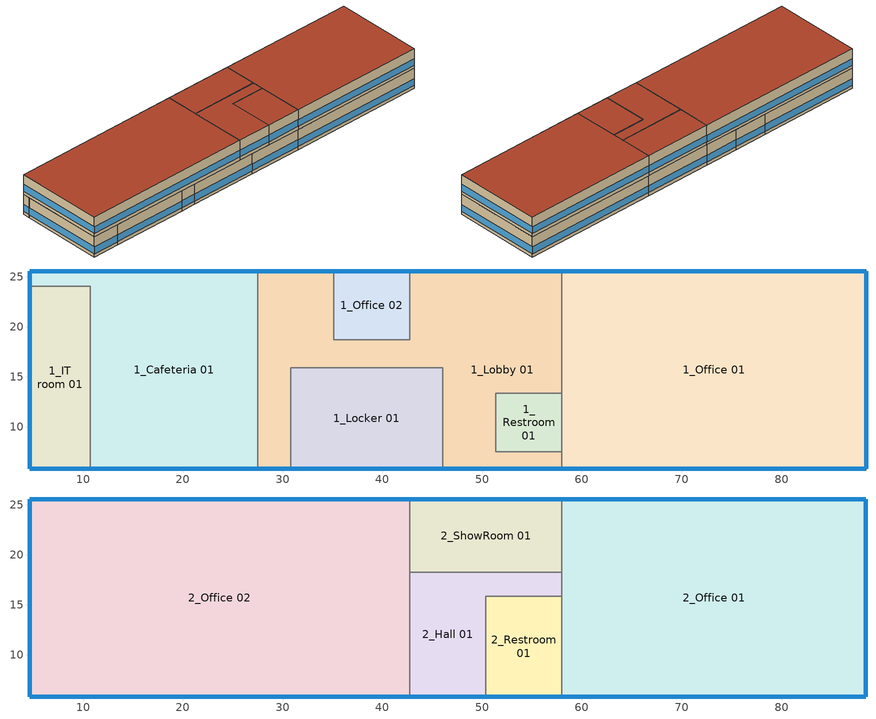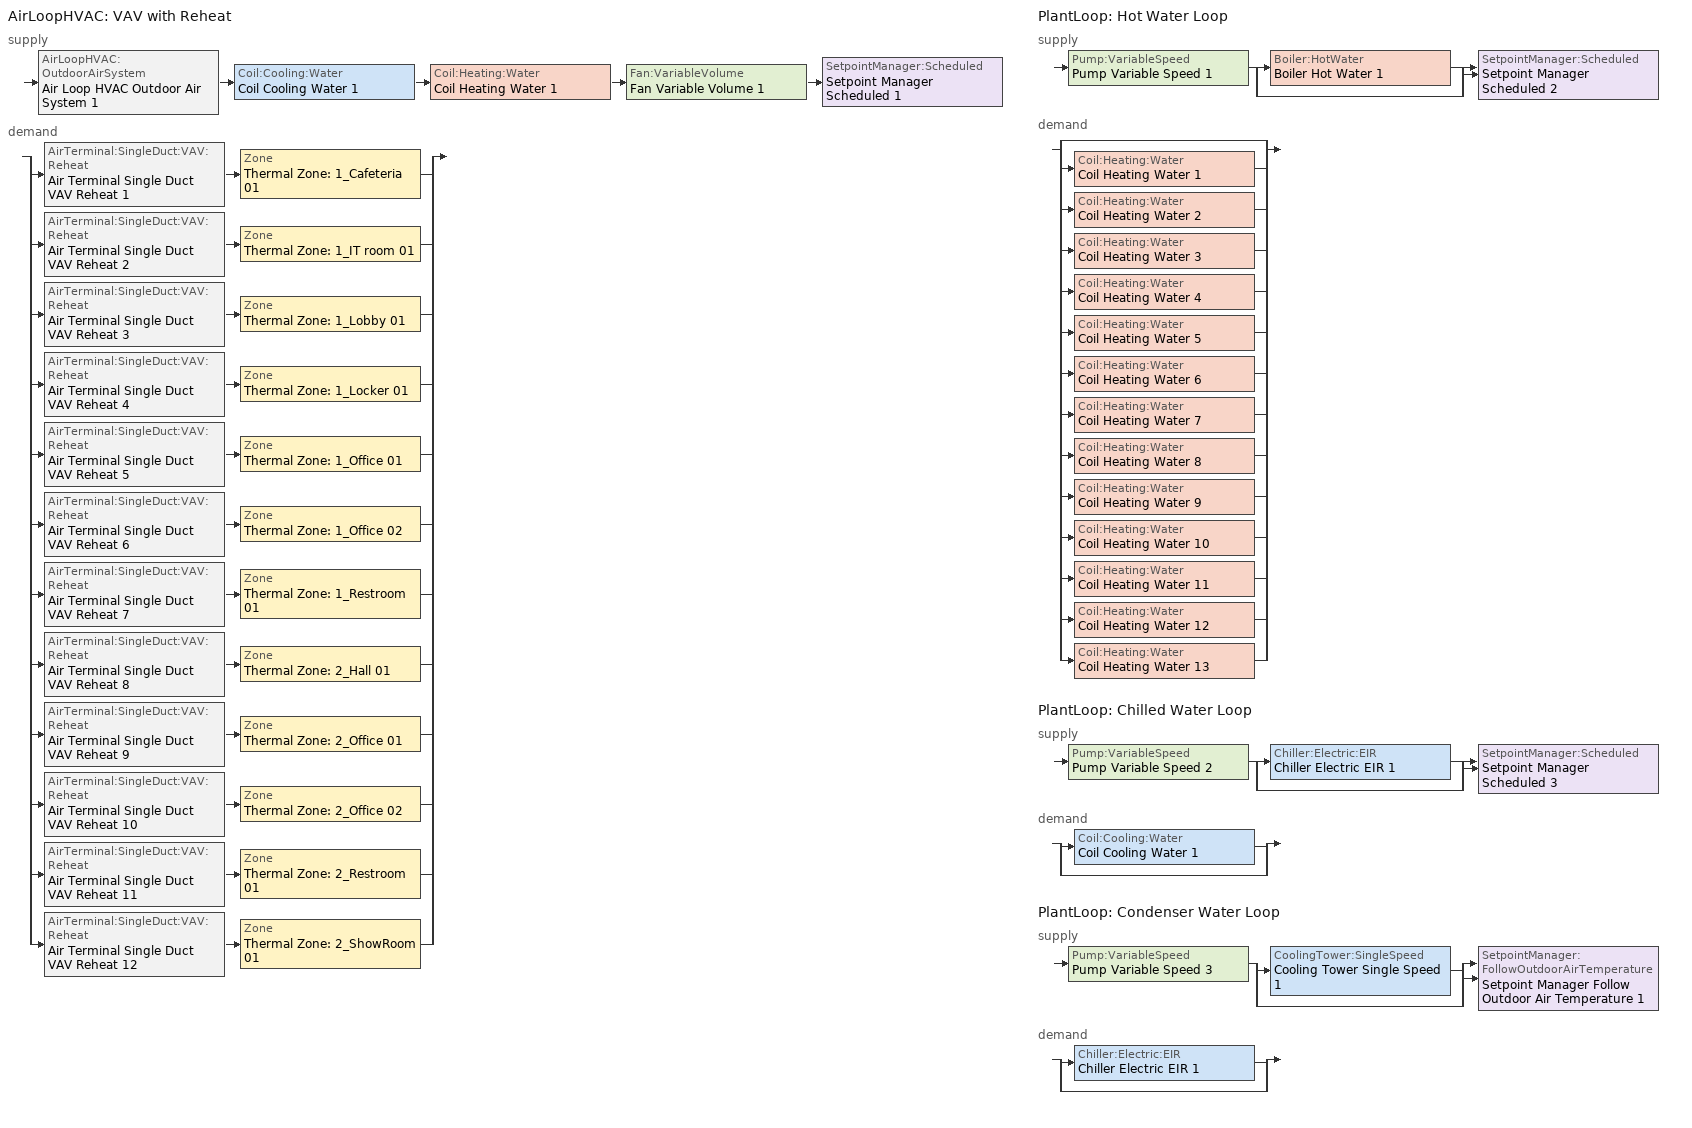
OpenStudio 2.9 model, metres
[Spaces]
1_Cafeteria 01
 floor ground: 27.5,25.58 27.5,5.77 10.73,5.77 10.73,24.06 4.64,24.06 4.64,25.58 z0
 wall outside: 10.73,5.77 27.5,5.77 / 27.5,25.58 4.64,25.58 4.64,24.06 z0:4.67
 wall to 1_IT room 01: 4.64,24.06 10.73,24.06 10.73,5.77 z0:4.67
 wall to 1_Lobby 01: 27.5,5.77 27.5,25.58 z0:4.67
 window: 10.76,5.77 27.47,5.77 / 27.47,25.58 4.66,25.58 z0.76:2.31; 4.64,25.56 4.64,24.09 z0.76:2.36
 roof outside: 27.5,5.77 27.5,25.58 4.64,25.58 4.64,24.06 10.73,24.06 10.73,5.77 z4.67
1_IT room 01
 floor ground: 10.73,24.06 10.73,5.77 4.64,5.77 4.64,24.06 z0
 wall outside: 4.64,24.06 4.64,5.77 10.73,5.77 z0:4.67
 window: 4.66,5.77 10.71,5.77 z0.76:2.32; 4.64,24.04 4.64,5.8 z0.76:2.31
 roof outside: 10.73,5.77 10.73,24.06 4.64,24.06 4.64,5.77 z4.67
1_Lobby 01
 floor ground: 57.98,25.58 57.98,13.37 51.37,13.37 51.37,7.47 57.98,7.47 57.98,5.77 46.04,5.77 46.04,15.88 30.8,15.88 30.8,5.77 27.5,5.77 27.5,25.58 35.12,25.58 35.12,18.73 42.74,18.73 42.74,25.58 z0
 wall outside: 46.04,5.77 57.98,5.77 / 27.5,5.77 30.8,5.77 / 35.12,25.58 27.5,25.58 / 57.98,25.58 42.74,25.58 z0:4.67
 wall to 1_Locker 01: 30.8,5.77 30.8,15.88 46.04,15.88 46.04,5.77 z0:4.67
 wall to 1_Office 02: 42.74,25.58 42.74,18.73 35.12,18.73 35.12,25.58 z0:4.67
 wall to 1_Office 01: 57.98,13.37 57.98,25.58 / 57.98,5.77 57.98,7.47 z0:4.67
 wall to 1_Restroom 01: 57.98,7.47 51.37,7.47 51.37,13.37 57.98,13.37 z0:4.67
 window: 57.95,25.58 42.76,25.58 / 46.07,5.77 57.95,5.77 / 35.09,25.58 27.52,25.58 z0.76:2.31; 27.52,5.77 30.78,5.77 z0.76:2.33
 roof outside: 57.98,5.77 57.98,7.47 51.37,7.47 51.37,13.37 57.98,13.37 57.98,25.58 42.74,25.58 42.74,18.73 35.12,18.73 35.12,25.58 27.5,25.58 27.5,5.77 30.8,5.77 30.8,15.88 46.04,15.88 46.04,5.77 z4.67
1_Locker 01
 floor ground: 46.04,15.88 46.04,5.77 30.8,5.77 30.8,15.88 z0
 wall outside: 30.8,5.77 46.04,5.77 z0:4.67
 window: 30.83,5.77 46.02,5.77 z0.76:2.31
 roof outside: 46.04,5.77 46.04,15.88 30.8,15.88 30.8,5.77 z4.67
1_Office 01
 floor ground: 88.46,25.58 88.46,5.77 57.98,5.77 57.98,25.58 z0
 wall outside: 57.98,5.77 88.46,5.77 88.46,25.58 57.98,25.58 z0:4.67
 wall to 1_Restroom 01: 57.98,13.37 57.98,7.47 z0:4.67
 window: 88.43,25.58 58,25.58 / 58,5.77 88.43,5.77 z0.76:2.3; 88.46,5.8 88.46,25.56 z0.76:2.31
1_Restroom 01
 floor ground: 57.98,13.37 57.98,7.47 51.37,7.47 51.37,13.37 z0
 roof outside: 57.98,7.47 57.98,13.37 51.37,13.37 51.37,7.47 z4.67
1_Office 02
 floor ground: 42.74,25.58 42.74,18.73 35.12,18.73 35.12,25.58 z0
 wall outside: 42.74,25.58 35.12,25.58 z0:4.67
 window: 42.71,25.58 35.14,25.58 z0.76:2.31
 roof outside: 42.74,18.73 42.74,25.58 35.12,25.58 35.12,18.73 z4.67
2_Office 02
 floor ground: 42.74,25.58 42.74,5.77 4.64,5.77 4.64,25.58 z4.67
 wall outside: 42.74,25.58 4.64,25.58 4.64,5.77 42.74,5.77 z4.67:9.25
 wall to 2_ShowRoom 01: 42.74,18.27 42.74,25.58 z4.67:9.25
 wall to 2_Hall 01: 42.74,5.77 42.74,18.27 z4.67:9.25
 window: 4.64,25.56 4.64,5.8 z5.43:6.95; 4.66,5.77 42.71,5.77 / 42.71,25.58 4.66,25.58 z5.43:6.94
 roof outside: 42.74,5.77 42.74,25.58 4.64,25.58 4.64,5.77 z9.25
2_Hall 01
 floor ground: 57.98,18.27 57.98,15.83 50.36,15.83 50.36,5.77 42.74,5.77 42.74,18.27 z4.67
 wall outside: 42.74,5.77 50.36,5.77 z4.67:9.25
 wall to 2_ShowRoom 01: 57.98,18.27 42.74,18.27 z4.67:9.25
 wall to 2_Office 01: 57.98,15.83 57.98,18.27 z4.67:9.25
 wall to 2_Restroom 01: 50.36,5.77 50.36,15.83 57.98,15.83 z4.67:9.25
 window: 42.76,5.77 50.33,5.77 z5.43:6.95
 roof outside: 50.36,5.77 50.36,15.83 57.98,15.83 57.98,18.27 42.74,18.27 42.74,5.77 z9.25
2_Restroom 01
 floor ground: 57.98,15.83 57.98,5.77 50.36,5.77 50.36,15.83 z4.67
 wall outside: 50.36,5.77 57.98,5.77 z4.67:9.25
 wall to 2_Office 01: 57.98,5.77 57.98,15.83 z4.67:9.25
 window: 50.38,5.77 57.95,5.77 z5.43:6.95
 roof outside: 57.98,5.77 57.98,15.83 50.36,15.83 50.36,5.77 z9.25
2_Office 01
 floor to 1_Office 01: 88.46,25.58 88.46,5.77 57.98,5.77 57.98,25.58 z4.67
 wall outside: 57.98,5.77 88.46,5.77 88.46,25.58 57.98,25.58 z4.67:9.25
 wall to 2_ShowRoom 01: 57.98,25.58 57.98,18.27 z4.67:9.25
 window: 88.46,5.8 88.46,25.56 z5.43:6.95; 58,5.77 88.43,5.77 / 88.43,25.58 58,25.58 z5.43:6.94
 roof outside: 88.46,5.77 88.46,25.58 57.98,25.58 57.98,5.77 z9.25
2_ShowRoom 01
 floor ground: 57.98,25.58 57.98,18.27 42.74,18.27 42.74,25.58 z4.67
 wall outside: 57.98,25.58 42.74,25.58 z4.67:9.25
 window: 57.95,25.58 42.76,25.58 z5.43:6.95
 roof outside: 57.98,18.27 57.98,25.58 42.74,25.58 42.74,18.27 z9.25
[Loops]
AirLoopHVAC 'VAV with Reheat'
 supply: AirLoopHVAC:OutdoorAirSystem 'Air Loop HVAC Outdoor Air System 1' > Coil:Cooling:Water 'Coil Cooling Water 1' > Coil:Heating:Water 'Coil Heating Water 1' > Fan:VariableVolume 'Fan Variable Volume 1' > SetpointManager:Scheduled 'Setpoint Manager Scheduled 1'
 demand: split
  | AirTerminal:SingleDuct:VAV:Reheat 'Air Terminal Single Duct VAV Reheat 1' > Zone 'Thermal Zone: 1_Cafeteria 01'
  | AirTerminal:SingleDuct:VAV:Reheat 'Air Terminal Single Duct VAV Reheat 2' > Zone 'Thermal Zone: 1_IT room 01'
  | AirTerminal:SingleDuct:VAV:Reheat 'Air Terminal Single Duct VAV Reheat 3' > Zone 'Thermal Zone: 1_Lobby 01'
  | AirTerminal:SingleDuct:VAV:Reheat 'Air Terminal Single Duct VAV Reheat 4' > Zone 'Thermal Zone: 1_Locker 01'
  | AirTerminal:SingleDuct:VAV:Reheat 'Air Terminal Single Duct VAV Reheat 5' > Zone 'Thermal Zone: 1_Office 01'
  | AirTerminal:SingleDuct:VAV:Reheat 'Air Terminal Single Duct VAV Reheat 6' > Zone 'Thermal Zone: 1_Office 02'
  | AirTerminal:SingleDuct:VAV:Reheat 'Air Terminal Single Duct VAV Reheat 7' > Zone 'Thermal Zone: 1_Restroom 01'
  | AirTerminal:SingleDuct:VAV:Reheat 'Air Terminal Single Duct VAV Reheat 8' > Zone 'Thermal Zone: 2_Hall 01'
  | AirTerminal:SingleDuct:VAV:Reheat 'Air Terminal Single Duct VAV Reheat 9' > Zone 'Thermal Zone: 2_Office 01'
  | AirTerminal:SingleDuct:VAV:Reheat 'Air Terminal Single Duct VAV Reheat 10' > Zone 'Thermal Zone: 2_Office 02'
  | AirTerminal:SingleDuct:VAV:Reheat 'Air Terminal Single Duct VAV Reheat 11' > Zone 'Thermal Zone: 2_Restroom 01'
  | AirTerminal:SingleDuct:VAV:Reheat 'Air Terminal Single Duct VAV Reheat 12' > Zone 'Thermal Zone: 2_ShowRoom 01'
PlantLoop 'Hot Water Loop'
 supply: Pump:VariableSpeed 'Pump Variable Speed 1' > split
  | Boiler:HotWater 'Boiler Hot Water 1'
  | bypass
  join > SetpointManager:Scheduled 'Setpoint Manager Scheduled 2'
 demand: split
  | bypass
  | Coil:Heating:Water 'Coil Heating Water 1'
  | Coil:Heating:Water 'Coil Heating Water 2'
  | Coil:Heating:Water 'Coil Heating Water 3'
  | Coil:Heating:Water 'Coil Heating Water 4'
  | Coil:Heating:Water 'Coil Heating Water 5'
  | Coil:Heating:Water 'Coil Heating Water 6'
  | Coil:Heating:Water 'Coil Heating Water 7'
  | Coil:Heating:Water 'Coil Heating Water 8'
  | Coil:Heating:Water 'Coil Heating Water 9'
  | Coil:Heating:Water 'Coil Heating Water 10'
  | Coil:Heating:Water 'Coil Heating Water 11'
  | Coil:Heating:Water 'Coil Heating Water 12'
  | Coil:Heating:Water 'Coil Heating Water 13'
PlantLoop 'Chilled Water Loop'
 supply: Pump:VariableSpeed 'Pump Variable Speed 2' > split
  | Chiller:Electric:EIR 'Chiller Electric EIR 1'
  | bypass
  join > SetpointManager:Scheduled 'Setpoint Manager Scheduled 3'
 demand: split
  | Coil:Cooling:Water 'Coil Cooling Water 1'
  | bypass
PlantLoop 'Condenser Water Loop'
 supply: Pump:VariableSpeed 'Pump Variable Speed 3' > split
  | CoolingTower:SingleSpeed 'Cooling Tower Single Speed 1'
  | bypass
  join > SetpointManager:FollowOutdoorAirTemperature 'Setpoint Manager Follow Outdoor Air Temperature 1'
 demand: split
  | Chiller:Electric:EIR 'Chiller Electric EIR 1'
  | bypass
[Building]
Building 1: Default Construction Set=189.1-2009 - CZ5 - Office
[Site]
Columbia Metro Arpt: Latitude {deg}=33.95; Longitude {deg}=-81.12; Time Zone {hr}=-5; Elevation {m}=65
[ClimateZones]
Climate Zone Institution Name 1=ASHRAE; Climate Zone Document Name 1=ANSI/ASHRAE Standard 169; Climate Zone Document Year 1=2006; Climate Zone Institution Name 2=CEC; Climate Zone Document Name 2=California Climate Zone Descriptions; Climate Zone Document Year 2=1995
[SizingPeriod:DesignDay] Barometric Pressure {Pa}=100547; Sky Clearness=0; Rain Indicator=0; Snow Indicator=0; Day of Month=21; Daylight Saving Time Indicator=0; Dry-Bulb Temperature Range Modifier Type=DefaultMultipliers
Name | Maximum Dry-Bulb Temperature {C} | Daily Dry-Bulb Temperature Range {deltaC} | Humidity Indicating Conditions at Maximum Dry-Bulb | Wind Speed {m/s} | Wind Direction {deg} | Month | Day Type | Humidity Indicating Type | Solar Model Indicator | ASHRAE Taub | ASHRAE Taud
Columbia Metro Arpt Ann Htg 99.6% Condns DB | -5.5 | 0 | -5.5 | 1.9 | 270 | 1 | WinterDesignDay | Wetbulb | ASHRAEClearSky
Columbia Metro Arpt Ann Hum_n 99.6% Condns DP=>MCDB | 0.6 | 0 | -14.9 | 1.9 | 270 | 1 | WinterDesignDay | Dewpoint | ASHRAEClearSky
Columbia Metro Arpt Ann Htg Wind 99.6% Condns WS=>MCDB | 9.5 | 0 | 9.5 | 10.6 | 270 | 1 | WinterDesignDay | Wetbulb | ASHRAEClearSky
Columbia Metro Arpt Ann Clg .4% Condns DB=>MWB | 36.1 | 11.1 | 24.1 | 3.9 | 240 | 7 | SummerDesignDay | Wetbulb | ASHRAETau | 0.566 | 1.764
Columbia Metro Arpt Ann Clg .4% Condns WB=>MDB | 32.2 | 11.1 | 25.8 | 3.9 | 240 | 7 | SummerDesignDay | Wetbulb | ASHRAETau | 0.566 | 1.764
Columbia Metro Arpt Ann Clg .4% Condns DP=>MDB | 27.8 | 11.1 | 24.2 | 3.9 | 240 | 7 | SummerDesignDay | Dewpoint | ASHRAETau | 0.566 | 1.764
Columbia Metro Arpt Ann Clg .4% Condns Enth=>MDB | 32.5 | 11.1 | 79700 | 3.9 | 240 | 7 | SummerDesignDay | Enthalpy | ASHRAETau | 0.566 | 1.764
[DefaultConstructionSet] Interior Partition Construction=Interior Partition
Name | Default Exterior Surface Constructions | Default Interior Surface Constructions | Default Ground Contact Surface Constructions | Default Exterior SubSurface Constructions | Default Interior SubSurface Constructions
189.1-2009 - CZ1 - Office | Default Surface Constructions 16 | Default Surface Constructions 17 | Default Surface Constructions 18 | Default Sub Surface Constructions 11 | Default Sub Surface Constructions 12
189.1-2009 - CZ5 - Office | Default Surface Constructions 13 | Default Surface Constructions 14 | Default Surface Constructions 15 | Default Sub Surface Constructions 9 | Default Sub Surface Constructions 10
Seungmin_Construction Sets | Default Surface Constructions 1 | Default Surface Constructions 2 | Default Surface Constructions 3 | Default Sub Surface Constructions 1 | Default Sub Surface Constructions 2
[DefaultSurfaceConstructions]
Name | Floor Construction | Wall Construction | Roof Ceiling Construction
Default Surface Constructions 1; Default Surface Constructions 16 | ExtSlabCarpet 4in ClimateZone 1-8 | S.M_Exterior wall | ASHRAE 189.1-2009 ExtRoof IEAD ClimateZone 1
Default Surface Constructions 2; Default Surface Constructions 14; Default Surface Constructions 17 | Interior Floor | S.M_Interior wall | Interior Ceiling
Default Surface Constructions 3; Default Surface Constructions 15; Default Surface Constructions 18 | ExtSlabCarpet 4in ClimateZone 1-8 | S.M_Exterior wall | ExtSlabCarpet 4in ClimateZone 1-8
Default Surface Constructions 13 | ExtSlabCarpet 4in ClimateZone 1-8 | S.M_Exterior wall | ASHRAE 189.1-2009 ExtRoof IEAD ClimateZone 2-5
[Construction]
ExtSlabCarpet 4in ClimateZone 1-8: MAT-CC05 4 HW CONCRETE, CP02 CARPET PAD
ASHRAE 189.1-2009 ExtRoof IEAD ClimateZone 1: Roof Membrane, Roof Insulation [18], Metal Decking
Interior Floor: F16 Acoustic tile, F05 Ceiling air space resistance, M11 100mm lightweight concrete
Interior Ceiling: M11 100mm lightweight concrete, F05 Ceiling air space resistance, F16 Acoustic tile
ASHRAE 189.1-2009 ExtWindow ClimateZone 1: Theoretical Glass [167]
Exterior Door: F08 Metal surface, I01 25mm insulation board
Interior Window: Clear 3mm
Interior Door; Interior Partition: G05 25mm wood
ASHRAE 189.1-2009 ExtRoof IEAD ClimateZone 2-5: Roof Membrane, Roof Insulation [21], Metal Decking
ASHRAE 189.1-2009 ExtWindow ClimateZone 4-5: Theoretical Glass [207]
S.M_Exterior wall; S.M_Interior wall: 5/8 IN Gypsum_seungmin, Metal stud_seungmin, Wall Insulation_seungmin, Metal stud_seungmin, 5/8 IN Gypsum_seungmin
[Material] Thermal Absorptance=0.9
Name | Roughness | Thickness {m} | Conductivity {W/m-K} | Density {kg/m3} | Specific Heat {J/kg-K} | Solar Absorptance | Visible Absorptance
MAT-CC05 4 HW CONCRETE | Rough | 0.1016 | 1.311 | 2240 | 836.8 | 0.85 | 0.85
Roof Membrane | VeryRough | 0.0095 | 0.16 | 1121.29 | 1460 | 0.7 | 0.7
Roof Insulation [18] | MediumRough | 0.1693 | 0.049 | 265 | 836.8 | 0.7 | 0.7
Metal Decking | MediumSmooth | 0.0015 | 45.006 | 7680 | 418.4 | 0.6 | 0.6
F16 Acoustic tile | MediumSmooth | 0.0191 | 0.06 | 368 | 590 | 0.3 | 0.3
M11 100mm lightweight concrete | MediumRough | 0.1016 | 0.53 | 1280 | 840 | 0.5 | 0.5
F08 Metal surface | Smooth | 0.0008 | 45.28 | 7824 | 500 | 0.7 | 0.7
I01 25mm insulation board | MediumRough | 0.0254 | 0.03 | 43 | 1210 | 0.6 | 0.6
G05 25mm wood | MediumSmooth | 0.0254 | 0.15 | 608 | 1630 | 0.5 | 0.5
Roof Insulation [21] | MediumRough | 0.2105 | 0.049 | 265 | 836.8 | 0.7 | 0.7
Wall Insulation_seungmin | MediumRough | 0.3302 | 0.0432 | 91 | 837 | 0.5 | 0.5
5/8 IN Gypsum_seungmin | Smooth | 0.015875 | 0.16 | 784.9 | 830 | 0.4 | 0.4
Metal stud_seungmin | Rough | 0.0008 | 45.28 | 7824 | 500 | 0.7 | 0.7
[Material:NoMass]
CP02 CARPET PAD: Roughness=Smooth; Thermal Resistance {m2-K/W}=0.1; Thermal Absorptance=0.9; Solar Absorptance=0.8; Visible Absorptance=0.8
[Material:AirGap]
F05 Ceiling air space resistance: Thermal Resistance {m2-K/W}=0.18
[DefaultSubSurfaceConstructions]
Name | Fixed Window Construction | Operable Window Construction | Door Construction | Tubular Daylight Dome Construction | Tubular Daylight Diffuser Construction
Default Sub Surface Constructions 1; Default Sub Surface Constructions 11 | ASHRAE 189.1-2009 ExtWindow ClimateZone 1 | ASHRAE 189.1-2009 ExtWindow ClimateZone 1 | Exterior Door | Interior Window | Interior Window
Default Sub Surface Constructions 2; Default Sub Surface Constructions 10; Default Sub Surface Constructions 12 | Interior Window | Interior Window | Interior Door
Default Sub Surface Constructions 9 | ASHRAE 189.1-2009 ExtWindow ClimateZone 4-5 | ASHRAE 189.1-2009 ExtWindow ClimateZone 4-5 | Exterior Door | Interior Window | Interior Window
[WindowMaterial:Glazing] Optical Data Type=SpectralAverage; Thickness {m}=0.003; Back Side Solar Reflectance at Normal Incidence=0; Back Side Visible Reflectance at Normal Incidence=0; Infrared Transmittance at Normal Incidence=0; Dirt Correction Factor for Solar and Visible Transmittance=1; Solar Diffusing=No
Name | Solar Transmittance at Normal Incidence | Front Side Solar Reflectance at Normal Incidence | Visible Transmittance at Normal Incidence | Front Side Visible Reflectance at Normal Incidence | Front Side Infrared Hemispherical Emissivity | Back Side Infrared Hemispherical Emissivity | Conductivity {W/m-K}
Theoretical Glass [167] | 0.2374 | 0.7126 | 0.2512 | 0.6988 | 0.985 | 0.985 | 2.1073
Clear 3mm | 0.837 | 0.075 | 0.898 | 0.081 | 0.84 | 0.84 | 0.9
Theoretical Glass [207] | 0.3311 | 0.6189 | 0.44 | 0.51 | 0.9 | 0.9 | 0.0133
[WindowMaterial:Blind]
Window Material Blind 1: Slat Width {m}=0.025; Slat Separation {m}=0.01875; Front Side Slat Beam Solar Reflectance=0.5; Back Side Slat Beam Solar Reflectance=0.5; Front Side Slat Diffuse Solar Reflectance=0.5; Back Side Slat Diffuse Solar Reflectance=0.5; Slat Beam Visible Transmittance=0
[SpaceType] Default Construction Set=Seungmin_Construction Sets; Default Schedule Set=Seungmin Schedule Set; Standards Building Type=Office
Name | Design Specification Outdoor Air Object | Standards Space Type
189.1-2009 - Office - BreakRoom - CZ1-3 | 189.1-2009 - Office - BreakRoom - CZ1-3 Ventilation | BreakRoom
189.1-2009 - Office - ClosedOffice - CZ1-3 | 189.1-2009 - Office - ClosedOffice - CZ1-3 Ventilation | ClosedOffice
189.1-2009 - Office - Conference - CZ1-3 | 189.1-2009 - Office - Conference - CZ1-3 Ventilation | Conference
189.1-2009 - Office - Corridor - CZ1-3 | 189.1-2009 - Office - Corridor - CZ1-3 Ventilation | Corridor
189.1-2009 - Office - IT_Room - CZ1-3 | 189.1-2009 - Office - IT_Room - CZ1-3 Ventilation | IT_Room
189.1-2009 - Office - Lobby - CZ1-3 | 189.1-2009 - Office - Lobby - CZ1-3 Ventilation | Lobby
189.1-2009 - Office - OpenOffice - CZ1-3 | 189.1-2009 - Office - OpenOffice - CZ1-3 Ventilation | OpenOffice
189.1-2009 - Office - Restroom - CZ1-3 | 189.1-2009 - Office - Restroom - CZ1-3 Ventilation | Restroom
189.1-2009 - Office - Vending - CZ1-3 | 189.1-2009 - Office - Vending - CZ1-3 Ventilation | Vending
[DefaultScheduleSet]
Seungmin Schedule Set: Number of People Schedule=Seungmin_People_Scheduleset; People Activity Level Schedule=Office Activity; Lighting Schedule=Seungmin_Light_Scheduleset; Electric Equipment Schedule=Seungmin_Equip_Scheduleset; Infiltration Schedule=Office Infil Quarter On
[Lights:Definition] Design Level Calculation Method=Watts/Area
Name | Watts per Space Floor Area {W/m2}
189.1-2009 - Office - BreakRoom - CZ1-3 Lights Definition | 11.625
189.1-2009 - Office - Conference - CZ1-3 Lights Definition; 189.1-2009 - Office - Lobby - CZ1-3 Lights Definition | 12.5938
189.1-2009 - Office - Corridor - CZ1-3 Lights Definition; 189.1-2009 - Office - Vending - CZ1-3 Lights Definition | 4.84376
189.1-2009 - Office - IT_Room - CZ1-3 Lights Definition | 10.6563
189.1-2009 - Office - Restroom - CZ1-3 Lights Definition | 8.71877
Seungmin_office light definition | 6.02779
[Lights]
Name | Lights Definition | Space or SpaceType
189.1-2009 - Office - BreakRoom - CZ1-3 Lights | 189.1-2009 - Office - BreakRoom - CZ1-3 Lights Definition | 189.1-2009 - Office - BreakRoom - CZ1-3
Seungmin_office light | Seungmin_office light definition | 189.1-2009 - Office - ClosedOffice - CZ1-3
189.1-2009 - Office - Conference - CZ1-3 Lights | 189.1-2009 - Office - Conference - CZ1-3 Lights Definition | 189.1-2009 - Office - Conference - CZ1-3
189.1-2009 - Office - Corridor - CZ1-3 Lights | 189.1-2009 - Office - Corridor - CZ1-3 Lights Definition | 189.1-2009 - Office - Corridor - CZ1-3
189.1-2009 - Office - IT_Room - CZ1-3 Lights | 189.1-2009 - Office - IT_Room - CZ1-3 Lights Definition | 189.1-2009 - Office - IT_Room - CZ1-3
189.1-2009 - Office - Lobby - CZ1-3 Lights | 189.1-2009 - Office - Lobby - CZ1-3 Lights Definition | 189.1-2009 - Office - Lobby - CZ1-3
Seungmin_office light 1 | Seungmin_office light definition | 189.1-2009 - Office - OpenOffice - CZ1-3
189.1-2009 - Office - Restroom - CZ1-3 Lights | 189.1-2009 - Office - Restroom - CZ1-3 Lights Definition | 189.1-2009 - Office - Restroom - CZ1-3
189.1-2009 - Office - Vending - CZ1-3 Lights | 189.1-2009 - Office - Vending - CZ1-3 Lights Definition | 189.1-2009 - Office - Vending - CZ1-3
[DesignSpecification:OutdoorAir] Outdoor Air Method=Sum
Name | Outdoor Air Flow per Person {m3/s-person} | Outdoor Air Flow per Floor Area {m3/s-m2}
189.1-2009 - Office - BreakRoom - CZ1-3 Ventilation; 189.1-2009 - Office - Lobby - CZ1-3 Ventilation | 0.00707921
189.1-2009 - Office - ClosedOffice - CZ1-3 Ventilation; 189.1-2009 - Office - Conference - CZ1-3 Ventilation; 189.1-2009 - Office - OpenOffice - CZ1-3 Ventilation | 0.00943895
189.1-2009 - Office - Corridor - CZ1-3 Ventilation; 189.1-2009 - Office - IT_Room - CZ1-3 Ventilation; 189.1-2009 - Office - Vending - CZ1-3 Ventilation |  | 0.000254
189.1-2009 - Office - Restroom - CZ1-3 Ventilation |  | 0.0048768
[People:Definition] Number of People Calculation Method=People/Area; Fraction Radiant=0.3
Name | People per Space Floor Area {person/m2}
189.1-2009 - Office - BreakRoom - CZ1-3 People Definition; 189.1-2009 - Office - Conference - CZ1-3 People Definition | 0.538196
189.1-2009 - Office - Corridor - CZ1-3 People Definition; 189.1-2009 - Office - Vending - CZ1-3 People Definition | 0.0107639
189.1-2009 - Office - IT_Room - CZ1-3 People Definition; Seungmin_office people definition | 0.0538196
189.1-2009 - Office - Lobby - CZ1-3 People Definition; 189.1-2009 - Office - Restroom - CZ1-3 People Definition | 0.107639
[People]
Name | People Definition | Space or SpaceType
189.1-2009 - Office - BreakRoom - CZ1-3 People | 189.1-2009 - Office - BreakRoom - CZ1-3 People Definition | 189.1-2009 - Office - BreakRoom - CZ1-3
Seungmin_office people | Seungmin_office people definition | 189.1-2009 - Office - ClosedOffice - CZ1-3
189.1-2009 - Office - Conference - CZ1-3 People | 189.1-2009 - Office - Conference - CZ1-3 People Definition | 189.1-2009 - Office - Conference - CZ1-3
189.1-2009 - Office - Corridor - CZ1-3 People | 189.1-2009 - Office - Corridor - CZ1-3 People Definition | 189.1-2009 - Office - Corridor - CZ1-3
189.1-2009 - Office - IT_Room - CZ1-3 People | 189.1-2009 - Office - IT_Room - CZ1-3 People Definition | 189.1-2009 - Office - IT_Room - CZ1-3
189.1-2009 - Office - Lobby - CZ1-3 People | 189.1-2009 - Office - Lobby - CZ1-3 People Definition | 189.1-2009 - Office - Lobby - CZ1-3
Seungmin_office people 1 | Seungmin_office people definition | 189.1-2009 - Office - OpenOffice - CZ1-3
189.1-2009 - Office - Restroom - CZ1-3 People | 189.1-2009 - Office - Restroom - CZ1-3 People Definition | 189.1-2009 - Office - Restroom - CZ1-3
189.1-2009 - Office - Vending - CZ1-3 People | 189.1-2009 - Office - Vending - CZ1-3 People Definition | 189.1-2009 - Office - Vending - CZ1-3
[SpaceInfiltration:DesignFlowRate] Design Flow Rate Calculation Method=Flow/ExteriorArea; Flow per Exterior Surface Area {m3/s-m2}=0.00030226
Name | Space or SpaceType
189.1-2009 - Office - BreakRoom - CZ1-3 Infiltration | 189.1-2009 - Office - BreakRoom - CZ1-3
189.1-2009 - Office - ClosedOffice - CZ1-3 Infiltration | 189.1-2009 - Office - ClosedOffice - CZ1-3
189.1-2009 - Office - Conference - CZ1-3 Infiltration | 189.1-2009 - Office - Conference - CZ1-3
189.1-2009 - Office - Corridor - CZ1-3 Infiltration | 189.1-2009 - Office - Corridor - CZ1-3
189.1-2009 - Office - IT_Room - CZ1-3 Infiltration | 189.1-2009 - Office - IT_Room - CZ1-3
189.1-2009 - Office - Lobby - CZ1-3 Infiltration | 189.1-2009 - Office - Lobby - CZ1-3
189.1-2009 - Office - OpenOffice - CZ1-3 Infiltration | 189.1-2009 - Office - OpenOffice - CZ1-3
189.1-2009 - Office - Restroom - CZ1-3 Infiltration | 189.1-2009 - Office - Restroom - CZ1-3
189.1-2009 - Office - Vending - CZ1-3 Infiltration | 189.1-2009 - Office - Vending - CZ1-3
[ElectricEquipment:Definition] Design Level Calculation Method=Watts/Area
Name | Watts per Space Floor Area {W/m2}
189.1-2009 - Office - BreakRoom - CZ1-3 Electric Equipment Definition | 48.007
189.1-2009 - Office - ClosedOffice - CZ1-3 Electric Equipment Definition | 6.8889
189.1-2009 - Office - Conference - CZ1-3 Electric Equipment Definition | 3.98265
189.1-2009 - Office - Corridor - CZ1-3 Electric Equipment Definition | 1.72223
189.1-2009 - Office - IT_Room - CZ1-3 Electric Equipment Definition | 16.7917
189.1-2009 - Office - Lobby - CZ1-3 Electric Equipment Definition; 189.1-2009 - Office - Restroom - CZ1-3 Electric Equipment Definition | 0.753474
189.1-2009 - Office - OpenOffice - CZ1-3 Electric Equipment Definition | 7.64238
189.1-2009 - Office - Vending - CZ1-3 Electric Equipment Definition | 41.4411
[ElectricEquipment]
Name | Electric Equipment Definition | Space or SpaceType
189.1-2009 - Office - BreakRoom - CZ1-3 Electric Equipment | 189.1-2009 - Office - BreakRoom - CZ1-3 Electric Equipment Definition | 189.1-2009 - Office - BreakRoom - CZ1-3
189.1-2009 - Office - ClosedOffice - CZ1-3 Electric Equipment | 189.1-2009 - Office - ClosedOffice - CZ1-3 Electric Equipment Definition | 189.1-2009 - Office - ClosedOffice - CZ1-3
189.1-2009 - Office - Conference - CZ1-3 Electric Equipment | 189.1-2009 - Office - Conference - CZ1-3 Electric Equipment Definition | 189.1-2009 - Office - Conference - CZ1-3
189.1-2009 - Office - Corridor - CZ1-3 Electric Equipment | 189.1-2009 - Office - Corridor - CZ1-3 Electric Equipment Definition | 189.1-2009 - Office - Corridor - CZ1-3
189.1-2009 - Office - IT_Room - CZ1-3 Electric Equipment | 189.1-2009 - Office - IT_Room - CZ1-3 Electric Equipment Definition | 189.1-2009 - Office - IT_Room - CZ1-3
189.1-2009 - Office - Lobby - CZ1-3 Electric Equipment | 189.1-2009 - Office - Lobby - CZ1-3 Electric Equipment Definition | 189.1-2009 - Office - Lobby - CZ1-3
189.1-2009 - Office - OpenOffice - CZ1-3 Electric Equipment | 189.1-2009 - Office - OpenOffice - CZ1-3 Electric Equipment Definition | 189.1-2009 - Office - OpenOffice - CZ1-3
189.1-2009 - Office - Restroom - CZ1-3 Electric Equipment | 189.1-2009 - Office - Restroom - CZ1-3 Electric Equipment Definition | 189.1-2009 - Office - Restroom - CZ1-3
189.1-2009 - Office - Vending - CZ1-3 Electric Equipment | 189.1-2009 - Office - Vending - CZ1-3 Electric Equipment Definition | 189.1-2009 - Office - Vending - CZ1-3
[ThermostatSetpoint:DualSetpoint] Heating Setpoint Temperature Schedule=Large Office HtgSetp; Cooling Setpoint Temperature Schedule=Large Office ClgSetp
Thermal Zone: 1_Office 01 Thermostat 1; Thermostat Setpoint Dual Setpoint 1; Thermostat Setpoint Dual Setpoint 2; Thermostat Setpoint Dual Setpoint 3; Thermostat Setpoint Dual Setpoint 4; Thermostat Setpoint Dual Setpoint 5; Thermostat Setpoint Dual Setpoint 6; Thermostat Setpoint Dual Setpoint 7; Thermostat Setpoint Dual Setpoint 8; Thermostat Setpoint Dual Setpoint 9; Thermostat Setpoint Dual Setpoint 10; Thermostat Setpoint Dual Setpoint 11
[ShadingControl]
Shading Control 1: Shading Type=InteriorBlind; Shading Device Material=Window Material Blind 1
[BuildingStory] Nominal Z Coordinate {m}=0
Name | Nominal Floor to Floor Height {m}
Building Story 1 | 4.6736
Building Story 2 | 4.572
[Space] Default Construction Set=189.1-2009 - CZ1 - Office
Name | Space Type | Building Story | Thermal Zone
1_Cafeteria 01 | 189.1-2009 - Office - Vending - CZ1-3 | Building Story 1 | Thermal Zone: 1_Cafeteria 01
1_IT room 01 | 189.1-2009 - Office - IT_Room - CZ1-3 | Building Story 1 | Thermal Zone: 1_IT room 01
1_Lobby 01 | 189.1-2009 - Office - Lobby - CZ1-3 | Building Story 1 | Thermal Zone: 1_Lobby 01
1_Locker 01 | 189.1-2009 - Office - BreakRoom - CZ1-3 | Building Story 1 | Thermal Zone: 1_Locker 01
1_Office 01 | 189.1-2009 - Office - OpenOffice - CZ1-3 | Building Story 1 | Thermal Zone: 1_Office 01
1_Restroom 01 | 189.1-2009 - Office - Restroom - CZ1-3 | Building Story 1 | Thermal Zone: 1_Restroom 01
1_Office 02 | 189.1-2009 - Office - ClosedOffice - CZ1-3 | Building Story 1 | Thermal Zone: 1_Office 02
2_Office 02 | 189.1-2009 - Office - OpenOffice - CZ1-3 | Building Story 2 | Thermal Zone: 2_Office 02
2_Hall 01 | 189.1-2009 - Office - Corridor - CZ1-3 | Building Story 2 | Thermal Zone: 2_Hall 01
2_Restroom 01 | 189.1-2009 - Office - Restroom - CZ1-3 | Building Story 2 | Thermal Zone: 2_Restroom 01
2_Office 01 | 189.1-2009 - Office - OpenOffice - CZ1-3 | Building Story 2 | Thermal Zone: 2_Office 01
2_ShowRoom 01 | 189.1-2009 - Office - Conference - CZ1-3 | Building Story 2 | Thermal Zone: 2_ShowRoom 01
[ThermalZone] Use Ideal Air Loads=No
Name | Thermostat
Thermal Zone: 2_Office 02 | Thermostat Setpoint Dual Setpoint 1
Thermal Zone: 1_Cafeteria 01 | Thermostat Setpoint Dual Setpoint 6
Thermal Zone: 1_IT room 01 | Thermostat Setpoint Dual Setpoint 3
Thermal Zone: 1_Lobby 01 | Thermostat Setpoint Dual Setpoint 7
Thermal Zone: 1_Locker 01 | Thermostat Setpoint Dual Setpoint 2
Thermal Zone: 2_Hall 01 | Thermostat Setpoint Dual Setpoint 8
Thermal Zone: 1_Office 01 | Thermal Zone: 1_Office 01 Thermostat 1
Thermal Zone: 2_Office 01 | Thermostat Setpoint Dual Setpoint 9
Thermal Zone: 1_Restroom 01 | Thermostat Setpoint Dual Setpoint 10
Thermal Zone: 1_Office 02 | Thermostat Setpoint Dual Setpoint 5
Thermal Zone: 2_Restroom 01 | Thermostat Setpoint Dual Setpoint 4
Thermal Zone: 2_ShowRoom 01 | Thermostat Setpoint Dual Setpoint 11
[Sizing:Zone] Zone Cooling Design Supply Air Temperature Input Method=SupplyAirTemperature; Zone Cooling Design Supply Air Temperature {C}=14; Zone Cooling Design Supply Air Temperature Difference {deltaC}=11.11; Zone Heating Design Supply Air Temperature Input Method=SupplyAirTemperature; Zone Heating Design Supply Air Temperature {C}=40; Zone Heating Design Supply Air Temperature Difference {deltaC}=11.11; Zone Cooling Design Supply Air Humidity Ratio {kg-H2O/kg-air}=0.0085; Zone Heating Design Supply Air Humidity Ratio {kg-H2O/kg-air}=0.008; Cooling Design Air Flow Method=DesignDay; Heating Design Air Flow Method=DesignDay; Account for Dedicated Outdoor Air System=No; Dedicated Outdoor Air System Control Strategy=NeutralSupplyAir; Dedicated Outdoor Air Low Setpoint Temperature for Design {C}=autosize; Dedicated Outdoor Air High Setpoint Temperature for Design {C}=autosize
Thermal Zone: 2_Office 02; Thermal Zone: 1_Cafeteria 01; Thermal Zone: 1_IT room 01; Thermal Zone: 1_Lobby 01; Thermal Zone: 1_Locker 01; Thermal Zone: 2_Hall 01; Thermal Zone: 1_Office 01; Thermal Zone: 2_Office 01; Thermal Zone: 1_Restroom 01; Thermal Zone: 1_Office 02; Thermal Zone: 2_Restroom 01; Thermal Zone: 2_ShowRoom 01
[Zone equipment]
Thermal Zone: 2_Office 02: Air Terminal Single Duct VAV Reheat 10
Thermal Zone: 1_Cafeteria 01: Air Terminal Single Duct VAV Reheat 1
Thermal Zone: 1_IT room 01: Air Terminal Single Duct VAV Reheat 2
Thermal Zone: 1_Lobby 01: Air Terminal Single Duct VAV Reheat 3
Thermal Zone: 1_Locker 01: Air Terminal Single Duct VAV Reheat 4
Thermal Zone: 2_Hall 01: Air Terminal Single Duct VAV Reheat 8
Thermal Zone: 1_Office 01: Air Terminal Single Duct VAV Reheat 5
Thermal Zone: 2_Office 01: Air Terminal Single Duct VAV Reheat 9
Thermal Zone: 1_Restroom 01: Air Terminal Single Duct VAV Reheat 7
Thermal Zone: 1_Office 02: Air Terminal Single Duct VAV Reheat 6
Thermal Zone: 2_Restroom 01: Air Terminal Single Duct VAV Reheat 11
Thermal Zone: 2_ShowRoom 01: Air Terminal Single Duct VAV Reheat 12
[AirLoopHVAC]
VAV with Reheat: Availability Schedule=Always On Discrete; Design Supply Air Flow Rate {m3/s}=AutoSize
[Sizing:System]
VAV with Reheat: Type of Load to Size On=Sensible; Design Outdoor Air Flow Rate {m3/s}=Autosize; Central Heating Maximum System Air Flow Ratio=0.3; Preheat Design Temperature {C}=7; Preheat Design Humidity Ratio {kg-H2O/kg-Air}=0.008; Precool Design Temperature {C}=12.8; Precool Design Humidity Ratio {kg-H2O/kg-Air}=0.008; Central Cooling Design Supply Air Temperature {C}=12.8; Central Heating Design Supply Air Temperature {C}=12.8; Sizing Option=NonCoincident; 100% Outdoor Air in Cooling=Yes; 100% Outdoor Air in Heating=Yes; Central Cooling Design Supply Air Humidity Ratio {kg-H2O/kg-Air}=0.0085; Central Heating Design Supply Air Humidity Ratio {kg-H2O/kg-Air}=0.008; Cooling Design Air Flow Method=DesignDay; Cooling Design Air Flow Rate {m3/s}=0; Heating Design Air Flow Method=DesignDay; Heating Design Air Flow Rate {m3/s}=0; System Outdoor Air Method=ZoneSum; Zone Maximum Outdoor Air Fraction=1; Cooling Supply Air Flow Rate Per Floor Area {m3/s-m2}=0.00996765; Cooling Fraction of Autosized Cooling Supply Air Flow Rate=1; Cooling Supply Air Flow Rate Per Unit Cooling Capacity {m3/s-W}=3.94755e-05; Heating Supply Air Flow Rate Per Floor Area {m3/s-m2}=0.00996765; Heating Fraction of Autosized Heating Supply Air Flow Rate=1; Heating Fraction of Autosized Cooling Supply Air Flow Rate=1; Heating Supply Air Flow Rate Per Unit Heating Capacity {m3/s-W}=3.15882e-05; Cooling Design Capacity Method=CoolingDesignCapacity; Cooling Design Capacity {W}=autosize; Cooling Design Capacity Per Floor Area {W/m2}=234.7; Fraction of Autosized Cooling Design Capacity=1; Heating Design Capacity Method=HeatingDesignCapacity; Heating Design Capacity {W}=autosize; Heating Design Capacity Per Floor Area {W/m2}=157; Fraction of Autosized Heating Design Capacity=1; Central Cooling Capacity Control Method=OnOff
[Fan:VariableVolume]
Fan Variable Volume 1: Availability Schedule=Always On Discrete; Fan Total Efficiency=0.6045; Pressure Rise {Pa}=500; Maximum Flow Rate {m3/s}=Autosize; Fan Power Minimum Flow Rate Input Method=FixedFlowRate; Fan Power Minimum Flow Fraction=0; Fan Power Minimum Air Flow Rate {m3/s}=0; Motor Efficiency=0.93; Motor In Airstream Fraction=1; Fan Power Coefficient 1=0.0407599; Fan Power Coefficient 2=0.088045; Fan Power Coefficient 3=-0.0729261; Fan Power Coefficient 4=0.94374; Fan Power Coefficient 5=0
[Coil:Heating:Water] Availability Schedule=Always On Discrete
Coil Heating Water 1; Coil Heating Water 2; Coil Heating Water 3; Coil Heating Water 4; Coil Heating Water 5; Coil Heating Water 6; Coil Heating Water 7; Coil Heating Water 8; Coil Heating Water 9; Coil Heating Water 10; Coil Heating Water 11; Coil Heating Water 12; Coil Heating Water 13
[Coil:Cooling:Water]
Coil Cooling Water 1: Availability Schedule=Always On Discrete
[SetpointManager:Scheduled] Control Variable=Temperature
Name | Schedule
Setpoint Manager Scheduled 1 | Deck_Temperature
Setpoint Manager Scheduled 2 | Hot_Water_Temperature
Setpoint Manager Scheduled 3 | Chilled_Water_Temperature
[Controller:OutdoorAir]
Controller Outdoor Air 1: Minimum Outdoor Air Flow Rate {m3/s}=0; Maximum Outdoor Air Flow Rate {m3/s}=Autosize; Economizer Control Type=NoEconomizer; Economizer Control Action Type=ModulateFlow; Economizer Maximum Limit Dry-Bulb Temperature {C}=28; Economizer Maximum Limit Enthalpy {J/kg}=64000; Economizer Minimum Limit Dry-Bulb Temperature {C}=-100; Lockout Type=NoLockout; Minimum Limit Type=FixedMinimum; Controller Mechanical Ventilation=Controller Mechanical Ventilation 1; High Humidity Control=No; Heat Recovery Bypass Control Type=BypassWhenWithinEconomizerLimits
[Controller:MechanicalVentilation]
Controller Mechanical Ventilation 1: Availability Schedule=Always On Discrete; System Outdoor Air Method=ZoneSum
[AirLoopHVAC:OutdoorAirSystem]
Air Loop HVAC Outdoor Air System 1: Controller=Controller Outdoor Air 1
[PlantLoop] Glycol Concentration=0; Plant Loop Volume {m3}=Autocalculate; Load Distribution Scheme=Optimal
Name | Fluid Type
Hot Water Loop | Water
Chilled Water Loop; Condenser Water Loop
[Sizing:Plant] Sizing Option=NonCoincident; Zone Timesteps in Averaging Window=1; Coincident Sizing Factor Mode=None
Name | Loop Type | Design Loop Exit Temperature {C} | Loop Design Temperature Difference {deltaC}
Hot Water Loop | Heating | 82 | 11
Chilled Water Loop | Cooling | 7.22 | 6.67
Condenser Water Loop | Condenser | 29.4 | 5.6
[Pump:VariableSpeed] Pump Control Type=Intermittent; Skin Loss Radiative Fraction=0.5; Design Power Sizing Method=PowerPerFlowPerPressure; Design Electric Power per Unit Flow Rate {W/(m3/s)}=348701.1; Design Shaft Power per Unit Flow Rate per Unit Head {W-s/m3-Pa}=1.28205; Design Minimum Flow Rate Fraction=0
Pump Variable Speed 1; Pump Variable Speed 2; Pump Variable Speed 3
[Boiler:HotWater]
Boiler Hot Water 1: Efficiency Curve Temperature Evaluation Variable=LeavingBoiler; Normalized Boiler Efficiency Curve=Boiler Efficiency; Water Outlet Upper Temperature Limit {C}=99; Boiler Flow Mode=ConstantFlow; Parasitic Electric Load {W}=0; Sizing Factor=1
[Controller:WaterCoil] Minimum Actuated Flow {m3/s}=0
Name | Water Coil | Action
Controller Water Coil 1 | Coil Heating Water 1 | Normal
Controller Water Coil 2 | Coil Cooling Water 1 | Reverse
[Chiller:Electric:EIR]
Chiller Electric EIR 1: Reference Capacity {W}=Autosize; Reference COP {W/W}=5.5; Cooling Capacity Function of Temperature Curve=Curve Biquadratic 1; Electric Input to Cooling Output Ratio Function of Temperature Curve=Curve Biquadratic 2; Electric Input to Cooling Output Ratio Function of Part Load Ratio Curve=Curve Quadratic 1; Condenser Type=WaterCooled; Design Heat Recovery Water Flow Rate {m3/s}=0; Sizing Factor=1; Basin Heater Capacity {W/K}=0; Basin Heater Setpoint Temperature {C}=10
[AirTerminal:SingleDuct:VAV:Reheat] Availability Schedule=Always On Discrete; Maximum Air Flow Rate {m3/s}=AutoSize; Zone Minimum Air Flow Input Method=Constant; Constant Minimum Air Flow Fraction=0.3; Fixed Minimum Air Flow Rate {m3/s}=0; Maximum Hot Water or Steam Flow Rate {m3/s}=AutoSize; Minimum Hot Water or Steam Flow Rate {m3/s}=0; Convergence Tolerance=0.001; Damper Heating Action=Normal; Maximum Flow per Zone Floor Area During Reheat {m3/s-m2}=AutoSize; Maximum Flow Fraction During Reheat=AutoSize; Maximum Reheat Air Temperature {C}=35; Control For Outdoor Air=No
Name | Reheat Coil
Air Terminal Single Duct VAV Reheat 1 | Coil Heating Water 2
Air Terminal Single Duct VAV Reheat 2 | Coil Heating Water 3
Air Terminal Single Duct VAV Reheat 3 | Coil Heating Water 4
Air Terminal Single Duct VAV Reheat 4 | Coil Heating Water 5
Air Terminal Single Duct VAV Reheat 5 | Coil Heating Water 6
Air Terminal Single Duct VAV Reheat 6 | Coil Heating Water 7
Air Terminal Single Duct VAV Reheat 7 | Coil Heating Water 8
Air Terminal Single Duct VAV Reheat 8 | Coil Heating Water 9
Air Terminal Single Duct VAV Reheat 9 | Coil Heating Water 10
Air Terminal Single Duct VAV Reheat 10 | Coil Heating Water 11
Air Terminal Single Duct VAV Reheat 11 | Coil Heating Water 12
Air Terminal Single Duct VAV Reheat 12 | Coil Heating Water 13
[CoolingTower:SingleSpeed]
Cooling Tower Single Speed 1: Design Water Flow Rate {m3/s}=autosize; Design Air Flow Rate {m3/s}=autosize; Fan Power at Design Air Flow Rate {W}=autosize; U-Factor Times Area Value at Design Air Flow Rate {W/K}=autosize; Air Flow Rate in Free Convection Regime {m3/s}=autosize; U-Factor Times Area Value at Free Convection Air Flow Rate {W/K}=autosize; Performance Input Method=UFactorTimesAreaAndDesignWaterFlowRate; Free Convection Capacity {W}=0; Basin Heater Capacity {W/K}=0; Evaporation Loss Mode=LossFactor; Evaporation Loss Factor {percent/K}=0.2; Drift Loss Percent {percent}=0.008; Blowdown Calculation Mode=ConcentrationRatio; Blowdown Concentration Ratio=3; Capacity Control=FanCycling; Number of Cells=1; Cell Control=MinimalCell; Cell Minimum  Water Flow Rate Fraction=0.33; Cell Maximum Water Flow Rate Fraction=2.5; Sizing Factor=1; Free Convection Air Flow Rate Sizing Factor=0.1; Free Convection U-Factor Times Area Value Sizing Factor=0.1; Heat Rejection Capacity and Nominal Capacity Sizing Ratio=1.25; Free Convection Nominal Capacity Sizing Factor=0.1; Design Inlet Air Dry-Bulb Temperature {C}=35; Design Inlet Air Wet-Bulb Temperature {C}=25.6; Design Approach Temperature {deltaC}=autosize; Design Range Temperature {deltaC}=autosize
[SetpointManager:FollowOutdoorAirTemperature]
Setpoint Manager Follow Outdoor Air Temperature 1: Control Variable=Temperature; Reference Temperature Type=OutdoorAirWetBulb; Offset Temperature Difference {deltaC}=1.5; Maximum Setpoint Temperature {C}=80; Minimum Setpoint Temperature {C}=6
[Schedule:Constant]
Always On Discrete: Value=1
[Schedule:Ruleset]
Name | Default Day Schedule | Summer Design Day Schedule | Winter Design Day Schedule
Office Activity | Office Activity Default Schedule | Office Activity Summer Design Day | Office Activity Winter Design Day
Office Infil Quarter On | Office Infil Quarter On Default Schedule | Office Infil Quarter On Summer Design Day | Office Infil Quarter On Winter Design Day
Large Office HtgSetp | Large Office HtgSetp Default Schedule | Large Office HtgSetp Summer Design Day | Large Office HtgSetp Winter Design Day
Large Office ClgSetp | Large Office ClgSetp Default Schedule | Large Office ClgSetp Summer Design Day | Large Office ClgSetp Winter Design Day
Seungmin_People_Scheduleset | Schedule Day 1
Seungmin_Light_Scheduleset | Schedule Day 5 | Schedule Day 11 | Schedule Day 10
Seungmin_Equip_Scheduleset | Schedule Day 9
Deck_Temperature | Deck_Temperature_Default | Deck_Temperature_Summer_Design_Day | Deck_Temperature_Winter_Design_Day
Hot_Water_Temperature | Hot_Water_Temperature_Default | Hot_Water_Temperature_Summer_Design_Day | Hot_Water_Temperature_Winter_Design_Day
Chilled_Water_Temperature | Chilled_Water_Temperature_Default | Chilled_Water_Temperature_Summer_Design_Day | Chilled_Water_Temperature_Winter_Design_Day
[Schedule:Day]
Office Activity Default Schedule; Office Activity Summer Design Day; Office Activity Winter Design Day: 24, 0, 132
Office Infil Quarter On Default Schedule; Office Infil Quarter On Summer Design Day: 6, 0, 1, 22, 0, 0.25, 24, 0, 1
Office Infil Quarter On Winter Design Day; Office Infil Quarter On Rule 2 Day Schedule: 6, 0, 1, 18, 0, 0.25, 24, 0, 1
Office Infil Quarter On Rule 1 Day Schedule: 24, 0, 1
Large Office HtgSetp Default Schedule: 6, 0, 15.6, 22, 0, 21, 24, 0, 15.6
Large Office HtgSetp Summer Design Day; Large Office HtgSetp Rule 1 Day Schedule: 24, 0, 15.6
Large Office HtgSetp Winter Design Day: 24, 0, 21
Large Office HtgSetp Rule 2 Day Schedule: 6, 0, 15.6, 18, 0, 21, 24, 0, 15.6
Large Office ClgSetp Default Schedule; Large Office ClgSetp Summer Design Day: 6, 0, 26.7, 22, 0, 24, 24, 0, 26.7
Large Office ClgSetp Winter Design Day; Large Office ClgSetp Rule 1 Day Schedule: 24, 0, 26.7
Large Office ClgSetp Rule 2 Day Schedule: 6, 0, 26.7, 18, 0, 24, 24, 0, 26.7
Schedule Day 1; Schedule Day 5; Schedule Day 11; Schedule Day 9; Schedule Day 12: 24, 0, 0.3
Schedule Day 2: 6, 0, 0, 18, 0, 0.05, 24, 0, 0
Schedule Day 3: 6, 0, 0, 8, 0, 0.1, 12, 0, 0.3, 17, 0, 0.1, 19, 0, 0.05, 24, 0, 0
Schedule Day 4: 6, 0, 0, 7, 0, 0.1, 8, 0, 0.2, 12, 0, 0.95, 13, 0, 0.5, 17, 0, 0.95, 18, 0, 0.3, 22, 0, 0.1, 24, 0, 0.05
Schedule Day 6: 24, 0, 0.05
Schedule Day 7: 6, 0, 0.05, 8, 0, 0.1, 12, 0, 0.3, 17, 0, 0.15, 24, 0, 0.05
Schedule Day 8: 5, 0, 0.05, 7, 0, 0.1, 8, 0, 0.3, 17, 0, 0.9, 20, 0, 0.5, 22, 0, 0.2, 23, 0, 0.1, 24, 0, 0.05
Schedule Day 10: 24, 0, 0.857871
Schedule Day 13: 6, 0, 0.3, 12, 0, 0.5, 17, 0, 0.35, 24, 0, 0.3
Schedule Day 14: 8, 0, 0.4, 12, 0, 0.9, 13, 0, 0.8, 17, 0, 0.9, 18, 0, 0.5, 24, 0, 0.4
Deck_Temperature_Default; Deck_Temperature_Summer_Design_Day; Deck_Temperature_Winter_Design_Day: 24, 0, 12.8
Hot_Water_Temperature_Default; Hot_Water_Temperature_Summer_Design_Day; Hot_Water_Temperature_Winter_Design_Day: 24, 0, 67
Chilled_Water_Temperature_Default; Chilled_Water_Temperature_Summer_Design_Day; Chilled_Water_Temperature_Winter_Design_Day: 24, 0, 6.7
[Schedule:Rule]
Name | Schedule Ruleset | Rule Order | Day Schedule | Apply Sunday | Apply Monday | Apply Tuesday | Apply Wednesday | Apply Thursday | Apply Friday | Apply Saturday | Date Specification Type | Start Month | Start Day | End Month | End Day
Office Infil Quarter On Rule 1 | Office Infil Quarter On | 0 | Office Infil Quarter On Rule 1 Day Schedule | Yes | No | No | No | No | No | No | DateRange | 1 | 1 | 12 | 31
Office Infil Quarter On Rule 2 | Office Infil Quarter On | 1 | Office Infil Quarter On Rule 2 Day Schedule | No | No | No | No | No | No | Yes | DateRange | 1 | 1 | 12 | 31
Large Office HtgSetp Rule 1 | Large Office HtgSetp | 0 | Large Office HtgSetp Rule 1 Day Schedule | Yes | No | No | No | No | No | No | DateRange | 1 | 1 | 12 | 31
Large Office HtgSetp Rule 2 | Large Office HtgSetp | 1 | Large Office HtgSetp Rule 2 Day Schedule | No | No | No | No | No | No | Yes | DateRange | 1 | 1 | 12 | 31
Large Office ClgSetp Rule 1 | Large Office ClgSetp | 0 | Large Office ClgSetp Rule 1 Day Schedule | Yes | No | No | No | No | No | No | DateRange | 1 | 1 | 12 | 31
Large Office ClgSetp Rule 2 | Large Office ClgSetp | 1 | Large Office ClgSetp Rule 2 Day Schedule | No | No | No | No | No | No | Yes | DateRange | 1 | 1 | 12 | 31
Schedule Rule 1 | Seungmin_People_Scheduleset | 2 | Schedule Day 2 | Yes
Schedule Rule 2 | Seungmin_People_Scheduleset | 1 | Schedule Day 3 |  |  |  |  |  |  | Yes
Schedule Rule 3 | Seungmin_People_Scheduleset | 0 | Schedule Day 4 |  | Yes | Yes | Yes | Yes | Yes
Schedule Rule 4 | Seungmin_Light_Scheduleset | 2 | Schedule Day 6 | Yes
Schedule Rule 5 | Seungmin_Light_Scheduleset | 1 | Schedule Day 7 |  |  |  |  |  |  | Yes
Schedule Rule 6 | Seungmin_Light_Scheduleset | 0 | Schedule Day 8 |  | Yes | Yes | Yes | Yes | Yes
Schedule Rule 7 | Seungmin_Equip_Scheduleset | 2 | Schedule Day 12 | Yes
Schedule Rule 8 | Seungmin_Equip_Scheduleset | 1 | Schedule Day 13 |  |  |  |  |  |  | Yes
Schedule Rule 9 | Seungmin_Equip_Scheduleset | 0 | Schedule Day 14 |  | Yes | Yes | Yes | Yes | Yes
[Curve:Biquadratic]
Name | Coefficient1 Constant | Coefficient2 x | Coefficient3 x**2 | Coefficient4 y | Coefficient5 y**2 | Coefficient6 x*y | Minimum Value of x | Maximum Value of x | Minimum Value of y | Maximum Value of y | Input Unit Type for X | Input Unit Type for Y | Output Unit Type
Boiler Efficiency | 1 | 0 | 0 | 0 | 0 | 0 | 0 | 1 | 0 | 1 | Dimensionless | Dimensionless | Dimensionless
Curve Biquadratic 1 | 0.258 | 0.0389 | -0.000217 | 0.0469 | -0.000943 | -0.000343 | 5 | 10 | 24 | 35
Curve Biquadratic 2 | 0.934 | -0.0582 | 0.0045 | 0.00243 | 0.000486 | -0.00122 | 5 | 10 | 24 | 35
[Curve:Quadratic]
Curve Quadratic 1: Coefficient1 Constant=0.222903; Coefficient2 x=0.313387; Coefficient3 x**2=0.46371; Minimum Value of x=0; Maximum Value of x=1
